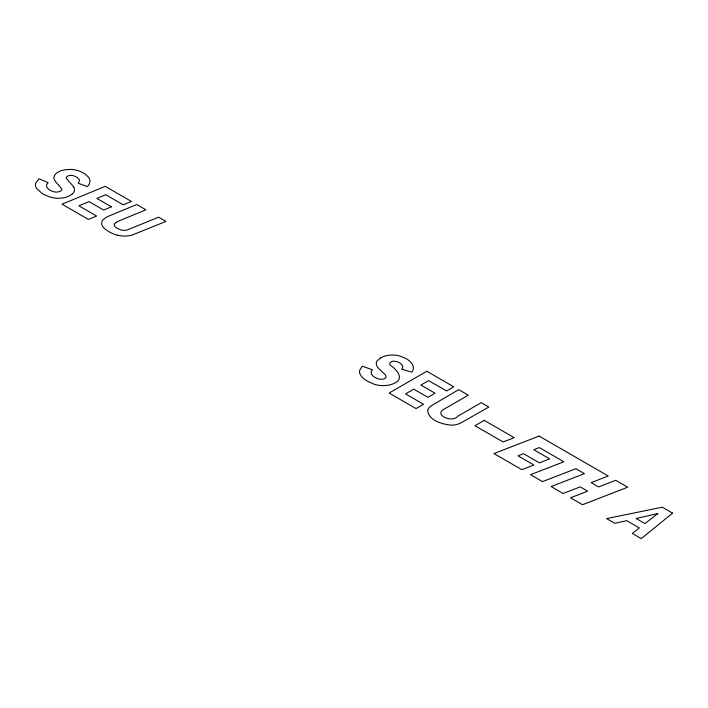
<?xml version="1.0" encoding="UTF-8"?>
<svg xmlns="http://www.w3.org/2000/svg" width="708" height="708" viewBox="0 0 708 708"><rect width="100%" height="100%" fill="white"/><g stroke="black" fill="none" stroke-linecap="round" stroke-linejoin="round"><path stroke-width="1.06" d="M72.163 194.01L70.835 194.974A20.249 11.691 0 0 1 69.393 195.815L66.57 197.028A15.47 8.93 0 0 1 61.844 198.09L57.445 198.275A16.319 9.416 0 0 1 54.693 198.063L50.135 197.098L44.737 194.939A37.754 21.798 0 0 1 42.215 193.532L36.568 188.452A20.045 11.576 0 0 1 35.648 186.505L35.524 186.009A15.806 9.124 0 0 1 35.71 183.071L39.099 178.726L48.117 182.682C43.135 187.186 51.065 191.726 55.374 192.001A6.717 3.876 0 0 0 56.392 192.054L57.038 192.036A5.239 3.027 0 0 0 59.853 191.372L60.092 191.249A6.974 4.027 0 0 0 60.746 190.859L61.578 190.063A3.54 2.044 0 0 0 61.764 188.965L58.339 184.744A53.773 31.046 0 0 1 55.72 181.85L54.472 179.938A13.337 7.699 0 0 1 54.321 175.849A14.027 8.098 0 0 1 58.118 172.132L59.941 171.194A15.443 8.912 0 0 1 64.924 169.787L69.933 169.398A15.868 9.16 0 0 1 74.305 169.743C80.075 170.858 86.261 173.451 89.42 178.655A16.532 9.54 0 0 1 90.005 181.221L89.376 183.876L87.527 186.611L78.163 183.248L79.473 180.752A7.346 4.239 0 0 0 79.252 179.558L77.039 177.292L73.473 175.708A6.363 3.673 0 0 0 71.942 175.451A6.567 3.788 0 0 0 71.021 175.407L70.163 175.434A4.549 2.628 0 0 0 67.764 176.071A5.629 3.248 0 0 0 67.207 176.416L66.773 176.77A3.735 2.159 0 0 0 66.295 178.204L68.959 181.593A80.871 46.693 0 0 1 71.543 184.257L73.703 187.107M380.815 357.805L377.373 360.62A11.151 6.434 0 0 0 376.329 363.939A19.886 11.478 0 0 0 378.497 368.266L384.621 374.134A10.939 6.31 0 0 1 386.019 376.222L385.895 377.435A4.443 2.567 0 0 1 382.824 379.143L380.506 379.24A6.832 3.938 0 0 1 377.408 378.568L374.806 377.311A12.797 7.39 0 0 1 371.381 373.736A9.266 5.354 0 0 1 372.417 369.833L362.39 366.186L359.894 369.877A16.611 9.593 0 0 0 359.921 373.806C362.514 379.453 368.744 382.072 374.196 384.205A17.116 9.885 0 0 0 382.55 385.612A18.461 10.655 0 0 0 389.462 384.948A16.319 9.425 0 0 0 395.321 382.78C404.445 378.107 396.33 369.178 390.754 365.594A6.266 3.62 0 0 1 389.816 363.762A4.496 2.593 0 0 1 391.126 361.876A4.089 2.363 0 0 1 395.445 361.337A12.089 6.983 0 0 1 399.763 362.939A9.912 5.726 0 0 1 402.489 365.912A9.116 5.266 0 0 1 401.71 369.231L411.737 372.116A17.443 10.071 0 0 0 412.755 365.062A25.161 14.523 0 0 0 406.339 358.752L400.215 356.133A16.461 9.505 0 0 0 380.824 357.814M116.271 222.303L114.386 224.064A4.682 2.699 0 0 0 114.28 225.073L114.422 225.489A11.549 6.664 0 0 0 117.448 228.436L120.971 229.923A7.983 4.611 0 0 0 122.599 230.242L124.997 230.348A5.204 3 0 0 0 126.998 230.029L158.663 217.179L165.991 221.409L131.998 235.091A17.063 9.85 0 0 1 125.449 236.065A15.983 9.231 0 0 1 119.024 235.516L117.431 235.18M73.738 187.098A13.31 7.682 0 0 1 72.278 194.054M116.245 222.294A35.851 20.7 0 0 1 120.661 220.232L145.892 209.807L136.777 204.541L109.908 215.595A34.488 19.913 0 0 0 105.873 217.533L103.085 219.728A13.133 7.584 0 0 0 101.74 222.197C100.925 226.737 105.625 229.64 108.926 231.649A34.772 20.072 0 0 0 113.165 233.764A24.24 13.992 0 0 0 117.422 235.189M427.667 410.481C428.676 420.632 442.252 424.207 450.89 425.127A11.487 6.638 0 0 0 455.554 424.747A17.364 10.027 0 0 0 460.802 422.995L488.812 407.047L481.245 402.675L457.749 416.233C452.536 423.419 432.42 414.569 444.792 408.746L468.28 395.188L458.695 389.648L431.013 405.941A16.611 9.585 0 0 0 428.154 409.136L427.667 410.481M672.6 513.15L641.244 538.602L632.271 533.425L639.342 527.938L626.686 520.628L614.765 523.318L606.597 518.601L662.29 507.194L672.6 513.15M657.838 513.592L644.961 523.584L636.138 518.495L657.838 513.592M426.827 371.257L389.108 393.037L416.056 408.587L423.517 404.286L405.551 393.913L413.791 389.161L427.906 397.312L435.013 393.214L420.888 385.055L428.623 380.594L446.589 390.958L453.775 386.816L426.827 371.257M484.228 420.366L474.953 425.72L503.123 441.987L514.229 437.686L484.228 420.366M111.43 206.816L103.607 210.046L89.022 201.621L78.88 205.807L96.633 216.046L88.403 219.418L61.994 204.178L105.271 186.346L131.396 201.435L123.165 204.807L105.731 194.744L96.854 198.399L111.43 206.816M539.107 436.075L493.954 453.562L521.849 469.67L533.885 465.006L517.99 455.828L523.513 453.695L539.408 462.864L549.673 458.89L533.779 449.713L539.301 447.58L563.869 461.766L530.531 474.679L542.532 481.608L575.878 468.696L584.445 473.643L551.107 486.564L563.108 493.494L580.206 486.865L587.64 491.157L570.533 497.777L582.542 504.707L627.686 487.219L615.686 480.29L598.587 486.918L591.153 482.626L608.26 476.006L539.107 436.075"/></g></svg>
